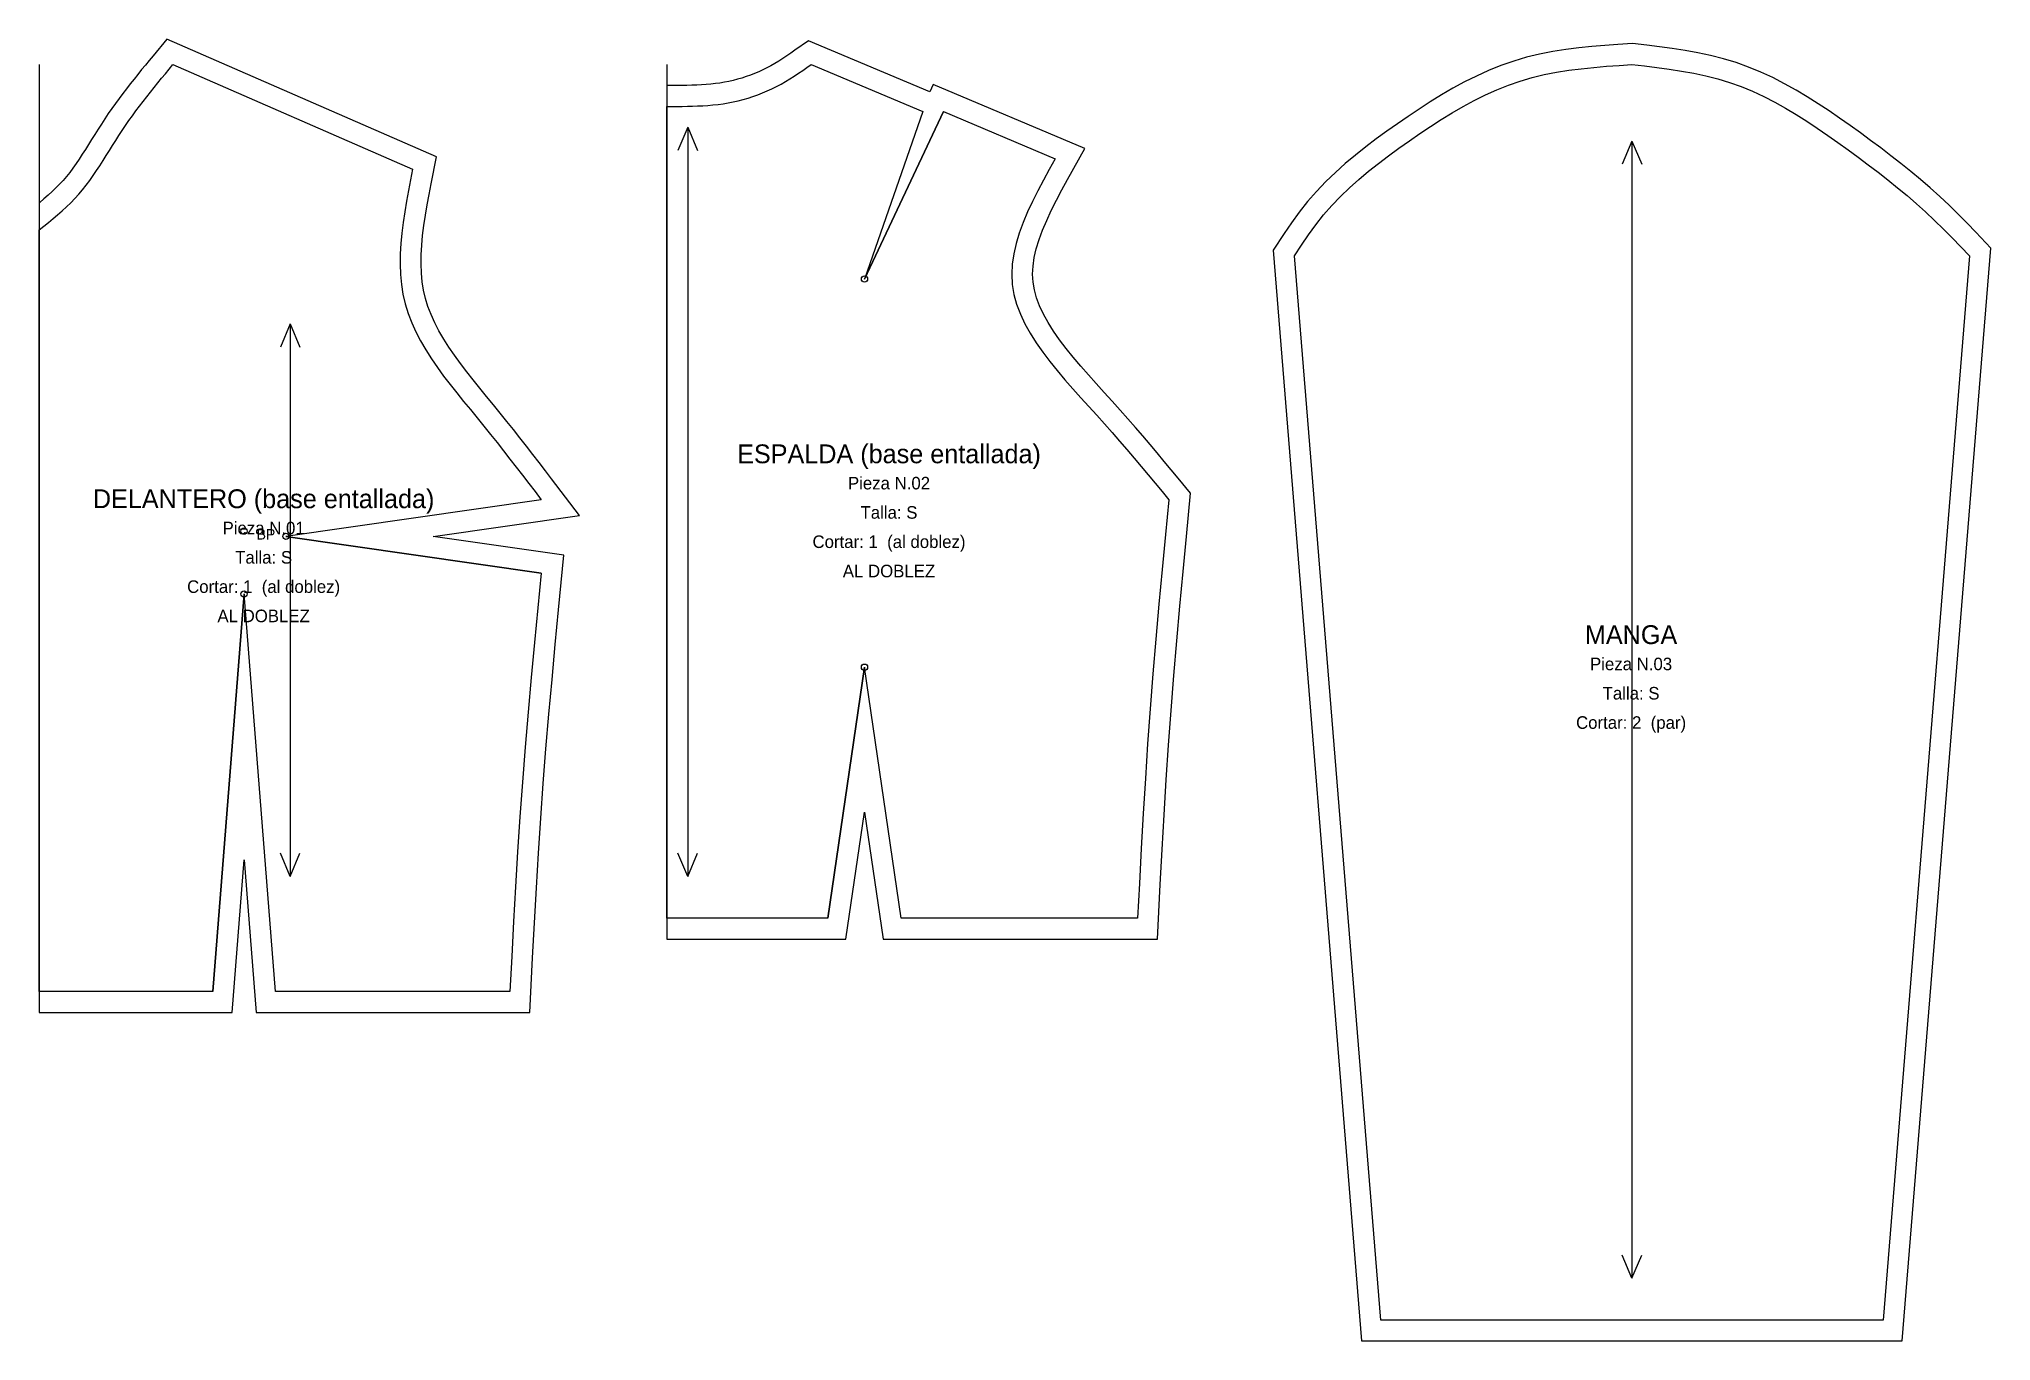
# Model space of a CAD drawing. Header units: centimetres. Extents: x 0 to 93.3, y -61 to 1.2.
import ezdxf
from ezdxf.enums import TextEntityAlignment as Align

# ---------------------------------------------------------------- set-up
doc = ezdxf.new("R2010")
doc.units = ezdxf.units.CM
for name, color, linetype in [('CENTROS', 5, 'Continuous'), ('CONSTRUCCION', 8, 'Continuous'), ('CORTE', 1, 'Continuous'), ('COSTURA', 3, 'Continuous'), ('DOBLEZ', 6, 'Continuous'), ('HILO', 2, 'Continuous'), ('REFERENCIAS', 9, 'Continuous'), ('TEXTOS', 7, 'Continuous')]:
    doc.layers.add(name, color=color, linetype=linetype)

msp = doc.modelspace()

# ---------------------------------------------------------------- linework, layer by layer
at = {"layer": 'CENTROS'}
for centre in [(39.45, -10.25), (9.8, -22.3), (11.8, -22.55), (9.8, -25.3), (39.45, -28.8)]:
    msp.add_circle(centre, 0.15, dxfattribs=at)
at = {"layer": 'CONSTRUCCION'}
for p, q in [((42.231, -2.25), (39.45, -10.25)), ((43.231, -2.25), (39.45, -10.25)), ((24, -20.8), (11.8, -22.55)), ((24, -24.3), (11.8, -22.55)), ((8.3, -44.3), (9.8, -25.3)), ((11.3, -44.3), (9.8, -25.3)), ((37.7, -40.8), (39.45, -28.8)), ((41.2, -40.8), (39.45, -28.8))]:
    msp.add_line(p, q, dxfattribs=at)
at = {"layer": 'CORTE'}
for points in [[(9.8, -38.006), (10.376, -45.3), (23.449, -45.3), (23.587, -42.684), (23.677, -41.016), (23.771, -39.351), (23.871, -37.686), (23.979, -36.024), (24.098, -34.364), (24.228, -32.704), (24.369, -31.044), (24.518, -29.384), (24.674, -27.722), (24.833, -26.06), (25.088, -23.446), (18.843, -22.55), (25.83, -21.548), (24.497, -19.803), (24.198, -19.413), (23.898, -19.022), (23.596, -18.631), (23.291, -18.238), (22.984, -17.844), (22.672, -17.449), (22.357, -17.053), (22.037, -16.655), (21.713, -16.257), (21.388, -15.86), (21.065, -15.465), (20.747, -15.071), (20.437, -14.679), (20.139, -14.288), (19.854, -13.897), (19.587, -13.507), (19.338, -13.118), (19.112, -12.729), (18.909, -12.341), (18.733, -11.954), (18.585, -11.568), (18.466, -11.181), (18.377, -10.787), (18.313, -10.382), (18.274, -9.963), (18.258, -9.531), (18.264, -9.087), (18.289, -8.632), (18.332, -8.165), (18.391, -7.689), (18.463, -7.204), (18.546, -6.711), (18.638, -6.212), (18.736, -5.706), (18.994, -4.405), (6.11, 1.218), (5.448, 0.418), (5.267, 0.198), (5.085, -0.023), (4.903, -0.245), (4.722, -0.469), (4.541, -0.695), (4.361, -0.923), (4.182, -1.154), (4.004, -1.386), (3.828, -1.622), (3.653, -1.86), (3.481, -2.101), (3.311, -2.346), (3.144, -2.593), (2.981, -2.843), (2.822, -3.091), (2.667, -3.338), (2.515, -3.581), (2.365, -3.822), (2.216, -4.058), (2.068, -4.289), (1.919, -4.515), (1.77, -4.735), (1.619, -4.948), (1.465, -5.153), (1.309, -5.35), (1.149, -5.539), (0.984, -5.72), (0.81, -5.898), (0.628, -6.073), (0.437, -6.247), (0.237, -6.42), (0.031, -6.593), (0, -6.618), (0, -45.3), (9.224, -45.3), (9.8, -38.006)], [(39.45, -35.73), (40.335, -41.8), (53.449, -41.8), (53.587, -39.184), (53.677, -37.516), (53.771, -35.851), (53.871, -34.186), (53.979, -32.524), (54.098, -30.864), (54.228, -29.204), (54.369, -27.544), (54.518, -25.884), (54.674, -24.222), (54.833, -22.56), (55.036, -20.482), (54.439, -19.763), (54.108, -19.365), (53.774, -18.965), (53.437, -18.563), (53.095, -18.159), (52.748, -17.752), (52.395, -17.342), (52.035, -16.929), (51.667, -16.513), (51.291, -16.093), (50.909, -15.672), (50.527, -15.251), (50.15, -14.83), (49.781, -14.41), (49.426, -13.991), (49.089, -13.573), (48.775, -13.156), (48.487, -12.743), (48.229, -12.334), (48.006, -11.93), (47.82, -11.534), (47.674, -11.146), (47.569, -10.766), (47.506, -10.394), (47.485, -10.021), (47.505, -9.634), (47.563, -9.23), (47.66, -8.808), (47.794, -8.369), (47.96, -7.917), (48.156, -7.451), (48.378, -6.974), (48.622, -6.488), (48.882, -5.994), (49.156, -5.492), (49.976, -4.011), (42.737, -0.956), (42.57, -1.308), (36.78, 1.136), (36.128, 0.681), (35.932, 0.545), (35.739, 0.414), (35.548, 0.287), (35.358, 0.166), (35.169, 0.052), (34.981, -0.056), (34.79, -0.157), (34.596, -0.253), (34.399, -0.344), (34.2, -0.429), (33.998, -0.507), (33.795, -0.58), (33.589, -0.647), (33.383, -0.707), (33.175, -0.76), (32.966, -0.808), (32.756, -0.848), (32.543, -0.883), (32.327, -0.912), (32.108, -0.936), (31.886, -0.955), (31.66, -0.97), (31.432, -0.982), (31.2, -0.99), (30.966, -0.995), (30.729, -0.999), (30.489, -1), (30.246, -1), (30, -1), (30, -41.8), (38.565, -41.8), (39.45, -35.73)], [(63.204, -61), (89.048, -61), (93.285, -8.775), (92.564, -8.019), (92.146, -7.586), (91.72, -7.154), (91.283, -6.727), (90.836, -6.308), (90.381, -5.9), (89.92, -5.502), (89.453, -5.112), (88.98, -4.731), (88.502, -4.357), (88.02, -3.989), (87.534, -3.627), (87.045, -3.27), (86.552, -2.916), (86.054, -2.564), (85.547, -2.216), (85.032, -1.874), (84.507, -1.541), (83.971, -1.221), (83.424, -0.915), (82.865, -0.628), (82.292, -0.361), (81.705, -0.12), (81.105, 0.094), (80.497, 0.276), (79.887, 0.43), (79.275, 0.56), (78.664, 0.67), (78.054, 0.765), (77.446, 0.848), (76.842, 0.923), (76.151, 1.004), (75.447, 0.956), (74.832, 0.911), (74.212, 0.858), (73.59, 0.793), (72.966, 0.714), (72.342, 0.615), (71.717, 0.494), (71.094, 0.344), (70.476, 0.164), (69.869, -0.048), (69.274, -0.287), (68.693, -0.55), (68.123, -0.834), (67.565, -1.137), (67.018, -1.456), (66.48, -1.787), (65.952, -2.128), (65.432, -2.477), (64.919, -2.831), (64.41, -3.19), (63.905, -3.557), (63.404, -3.936), (62.91, -4.327), (62.425, -4.733), (61.952, -5.155), (61.492, -5.597), (61.049, -6.061), (60.625, -6.547), (60.226, -7.052), (59.854, -7.566), (59.503, -8.08), (58.975, -8.877), (63.204, -61)]]:
    msp.add_lwpolyline(points, close=True, dxfattribs=at)
at = {"layer": 'COSTURA'}
for points in [[(0, -7.9), (0.224, -7.722), (0.447, -7.544), (0.668, -7.363), (0.886, -7.18), (1.101, -6.994), (1.31, -6.804), (1.514, -6.608), (1.711, -6.407), (1.901, -6.199), (2.082, -5.984), (2.257, -5.763), (2.427, -5.537), (2.591, -5.306), (2.75, -5.072), (2.907, -4.834), (3.06, -4.594), (3.212, -4.353), (3.364, -4.111), (3.515, -3.868), (3.667, -3.626), (3.821, -3.386), (3.977, -3.147), (4.136, -2.911), (4.298, -2.677), (4.464, -2.446), (4.631, -2.217), (4.802, -1.99), (4.974, -1.764), (5.148, -1.54), (5.324, -1.318), (5.501, -1.096), (5.679, -0.876), (5.859, -0.656), (6.039, -0.437), (6.219, -0.219), (6.4, 0), (17.856, -5), (17.754, -5.513), (17.655, -6.026), (17.561, -6.538), (17.475, -7.047), (17.4, -7.554), (17.338, -8.058), (17.291, -8.558), (17.264, -9.053), (17.258, -9.543), (17.276, -10.028), (17.32, -10.506), (17.394, -10.976), (17.5, -11.439), (17.639, -11.894), (17.81, -12.34), (18.01, -12.78), (18.236, -13.212), (18.484, -13.639), (18.753, -14.059), (19.038, -14.475), (19.337, -14.886), (19.647, -15.292), (19.965, -15.696), (20.289, -16.096), (20.614, -16.493), (20.939, -16.889), (21.26, -17.284), (21.576, -17.677), (21.888, -18.07), (22.197, -18.461), (22.502, -18.852), (22.805, -19.242), (23.105, -19.632), (23.405, -20.022), (23.703, -20.411), (24, -20.8), (11.8, -22.55), (24, -24.3), (23.838, -25.964), (23.678, -27.628), (23.522, -29.292), (23.373, -30.957), (23.232, -32.623), (23.101, -34.289), (22.982, -35.956), (22.873, -37.624), (22.772, -39.292), (22.678, -40.961), (22.588, -42.631), (22.5, -44.3), (11.3, -44.3), (9.8, -25.3), (8.3, -44.3), (0, -44.3)], [(30, -2), (30.246, -2), (30.492, -2), (30.738, -1.999), (30.984, -1.995), (31.229, -1.99), (31.474, -1.981), (31.719, -1.969), (31.963, -1.952), (32.206, -1.931), (32.449, -1.905), (32.69, -1.872), (32.931, -1.833), (33.171, -1.786), (33.41, -1.733), (33.647, -1.671), (33.883, -1.603), (34.117, -1.527), (34.348, -1.444), (34.577, -1.355), (34.804, -1.259), (35.027, -1.156), (35.247, -1.047), (35.464, -0.931), (35.676, -0.81), (35.886, -0.683), (36.092, -0.552), (36.296, -0.417), (36.498, -0.28), (36.699, -0.14), (36.9, 0), (42.231, -2.25), (39.45, -10.25), (43.231, -2.25), (48.562, -4.5), (48.279, -5.011), (48.001, -5.521), (47.732, -6.031), (47.477, -6.539), (47.242, -7.046), (47.029, -7.55), (46.845, -8.052), (46.694, -8.55), (46.58, -9.046), (46.508, -9.537), (46.484, -10.024), (46.511, -10.506), (46.591, -10.983), (46.722, -11.455), (46.898, -11.923), (47.114, -12.385), (47.368, -12.843), (47.653, -13.296), (47.965, -13.744), (48.301, -14.188), (48.655, -14.628), (49.024, -15.063), (49.401, -15.494), (49.784, -15.921), (50.168, -16.344), (50.548, -16.762), (50.92, -17.177), (51.283, -17.589), (51.639, -17.997), (51.989, -18.403), (52.333, -18.806), (52.672, -19.207), (53.007, -19.607), (53.34, -20.005), (53.67, -20.403), (54, -20.8), (53.838, -22.464), (53.678, -24.128), (53.522, -25.792), (53.373, -27.457), (53.232, -29.123), (53.101, -30.789), (52.982, -32.456), (52.873, -34.124), (52.772, -35.792), (52.678, -37.461), (52.588, -39.131), (52.5, -40.8), (41.2, -40.8), (39.45, -28.8), (37.7, -40.8), (30, -40.8)], [(60, -9.141), (60.333, -8.638), (60.672, -8.141), (61.024, -7.655), (61.394, -7.185), (61.787, -6.735), (62.2, -6.304), (62.631, -5.889), (63.079, -5.489), (63.541, -5.102), (64.016, -4.727), (64.5, -4.361), (64.993, -4.003), (65.491, -3.651), (65.994, -3.304), (66.502, -2.963), (67.014, -2.633), (67.532, -2.314), (68.055, -2.009), (68.586, -1.721), (69.123, -1.453), (69.667, -1.206), (70.22, -0.984), (70.781, -0.789), (71.351, -0.622), (71.929, -0.484), (72.515, -0.369), (73.107, -0.276), (73.705, -0.2), (74.306, -0.138), (74.911, -0.086), (75.518, -0.041), (76.126, 0), (76.722, -0.07), (77.317, -0.144), (77.909, -0.225), (78.498, -0.316), (79.082, -0.421), (79.66, -0.544), (80.231, -0.688), (80.794, -0.857), (81.347, -1.054), (81.89, -1.277), (82.425, -1.526), (82.952, -1.797), (83.47, -2.086), (83.982, -2.393), (84.488, -2.713), (84.987, -3.045), (85.482, -3.385), (85.972, -3.731), (86.458, -4.08), (86.94, -4.432), (87.418, -4.788), (87.891, -5.148), (88.358, -5.514), (88.818, -5.886), (89.273, -6.264), (89.72, -6.65), (90.16, -7.045), (90.591, -7.449), (91.014, -7.863), (91.431, -8.285), (91.842, -8.712), (92.252, -9.141), (88.126, -60), (64.126, -60)]]:
    msp.add_lwpolyline(points, close=True, dxfattribs=at)
at = {"layer": 'DOBLEZ'}
for p, q in [((0, 0), (0, -44.3)), ((30, 0), (30, -40.8))]:
    msp.add_line(p, q, dxfattribs=at)
at = {"layer": 'HILO'}
for p, q in [((31, -3), (30.533, -4.105)), ((31, -3), (31, -38.8)), ((31, -3), (31.467, -4.105)), ((76.126, -3.656), (75.659, -4.762)), ((76.126, -3.656), (76.126, -58)), ((76.126, -3.656), (76.593, -4.762)), ((12, -12.4), (11.533, -13.505)), ((12, -12.4), (12, -38.8)), ((12, -12.4), (12.467, -13.505)), ((12, -38.8), (11.533, -37.695)), ((12, -38.8), (12.467, -37.695)), ((31, -38.8), (30.533, -37.695)), ((31, -38.8), (31.467, -37.695)), ((76.126, -58), (75.659, -56.895)), ((76.126, -58), (76.593, -56.895))]:
    msp.add_line(p, q, dxfattribs=at)

# ---------------------------------------------------------------- texts
at = {"layer": 'REFERENCIAS'}
msp.add_text('BP', height=0.5, dxfattribs=at).set_placement((10.4, -22.7))
at = {"layer": 'TEXTOS'}
for s, height, p in [('ESPALDA (base entallada)', 0.9, (40.621, -18.605)), ('DELANTERO (base entallada)', 0.9, (10.733, -20.751)), ('Pieza N.02', 0.6, (40.621, -20.005)), ('Talla: S', 0.6, (40.621, -21.405)), ('Pieza N.01', 0.6, (10.733, -22.151)), ('Talla: S', 0.6, (10.733, -23.551)), ('Cortar: 1  (al doblez)', 0.6, (40.621, -22.805)), ('AL DOBLEZ', 0.6, (40.621, -24.205)), ('Cortar: 1  (al doblez)', 0.6, (10.733, -24.951)), ('AL DOBLEZ', 0.6, (10.733, -26.351)), ('MANGA', 0.9, (76.086, -27.246)), ('Pieza N.03', 0.6, (76.086, -28.646)), ('Talla: S', 0.6, (76.086, -30.046)), ('Cortar: 2  (par)', 0.6, (76.086, -31.446))]:
    msp.add_text(s, height=height, dxfattribs=at).set_placement(p, align=Align.MIDDLE_CENTER)

doc.saveas('drawing.dxf')
